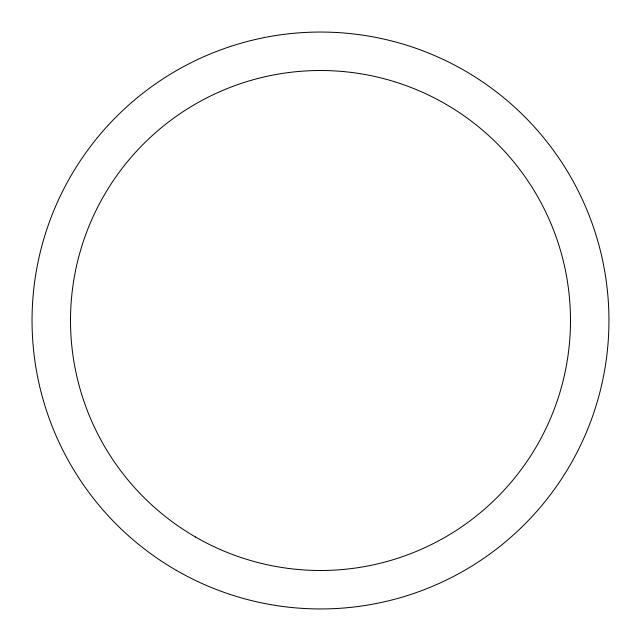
<?xml version="1.0" encoding="UTF-8"?>
<svg xmlns="http://www.w3.org/2000/svg" width="641" height="641" viewBox="0 0 641 641"><rect width="100%" height="100%" fill="white"/><g stroke="black" fill="none" stroke-linecap="round" stroke-linejoin="round"><path stroke-width="0.96" d="M176.275 570.306A288.45 288.45 0 0 0 608.95 320.5A288.45 288.45 0 0 0 176.275 70.694A288.45 288.45 0 0 0 176.275 570.306M195.505 536.998A249.99 249.99 0 0 0 570.49 320.5A249.99 249.99 0 0 0 195.505 104.002A249.99 249.99 0 0 0 195.505 536.998"/></g></svg>
